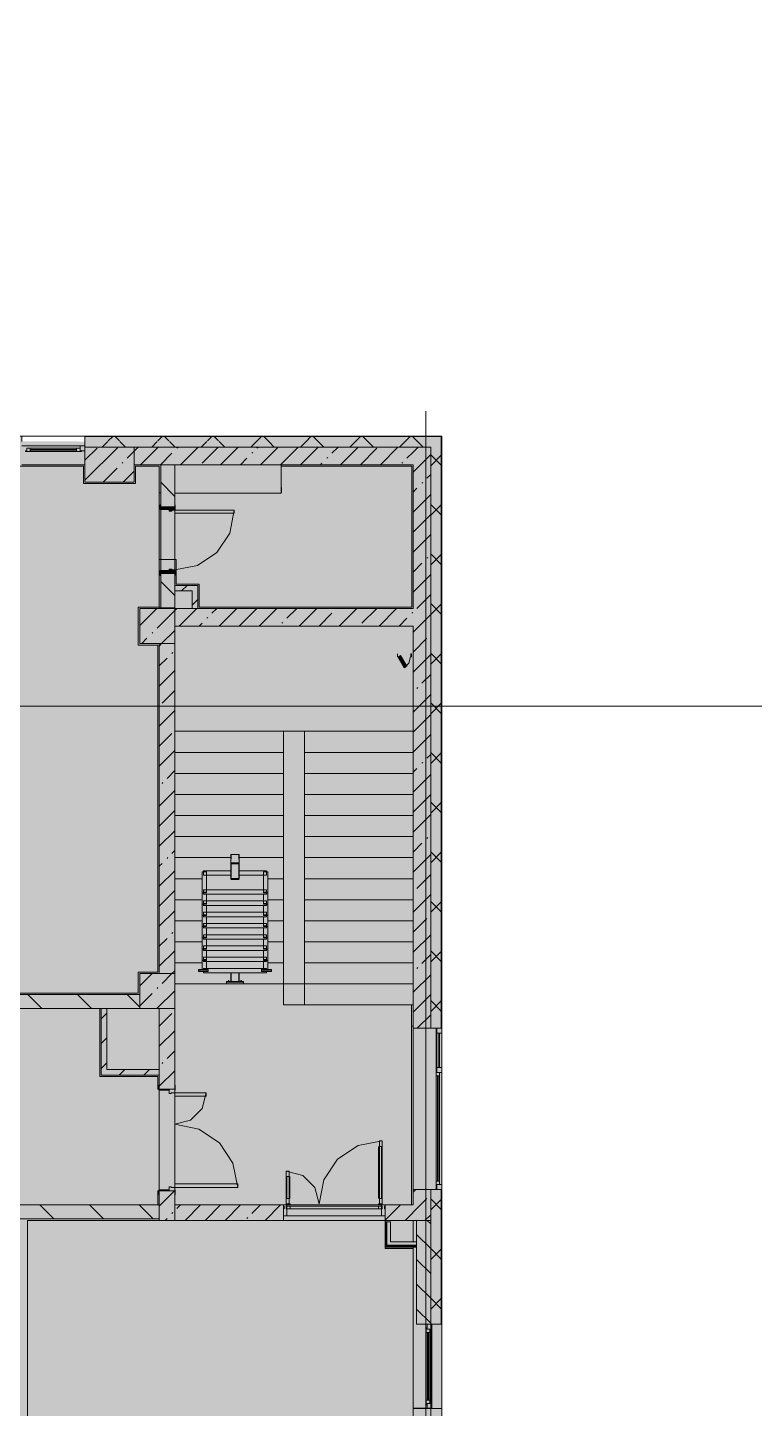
# Model space of a CAD drawing. Header units: millimetres. Extents: x -3817 to 677485, y -22715 to 103890.
# Drawn here: x 29874.6 to 29956.2, y 263.8 to 418.7 of the extents above; entities that cross this region are included whole.
import ezdxf

# ---------------------------------------------------------------- set-up
doc = ezdxf.new("R2010")
doc.units = ezdxf.units.MM
doc.layers.add('PDF _Геометрия', color=7, linetype='Continuous', true_color=0x1d1d1d)
doc.layers.add('PDF _Сплошная заливка', color=7, linetype='Continuous', true_color=0xffffff)

msp = doc.modelspace()

# ---------------------------------------------------------------- hatches: boundary and pattern name
at = {"layer": 'PDF _Сплошная заливка', "true_color": 0xd9d9d9, "transparency": 33554559}
for points in [[(29921.04, 201.11), (29921.04, 372.26), (29669.87, 372.33), (29669.87, 418.72), (29600.87, 418.72), (29600.87, 283.52), (29637.4, 283.52), (29637.4, 201.11), (29911.29, 201.11)], [(29889.27, 369.67), (29917.87, 369.67), (29917.87, 371.64), (29888.03, 371.64), (29888.03, 369.67)], [(29893.06, 355.5), (29893.69, 355.5), (29893.69, 356.13), (29891.1, 356.13), (29891.1, 355.5)], [(29917.87, 351.56), (29917.87, 353.53), (29891.1, 353.53), (29891.1, 351.56), (29911.29, 351.56)], [(29914.72, 281.88), (29914.82, 281.98), (29914.82, 284.71), (29914.72, 284.71), (29914.72, 284.28)], [(29914.82, 281.98), (29914.91, 282.07), (29914.91, 284.71), (29914.82, 284.71), (29914.82, 284.28)], [(29915.31, 281.88), (29918.26, 281.88), (29918.26, 281.98), (29914.91, 281.98), (29914.82, 281.88)]]:
    msp.add_hatch(color=254, dxfattribs=at).paths.add_polyline_path(points)
h = msp.add_hatch(color=254, dxfattribs=at)
h.paths.add_polyline_path([(29919.84, 371.64), (29921.02, 371.64), (29921.02, 372.26), (29881.02, 372.26), (29881.02, 371.64), (29917.87, 371.64)], flags=0)
h.paths.add_polyline_path([(29849.13, 371.64), (29856.22, 371.64), (29856.22, 372.26), (29845.2, 372.26), (29845.22, 371.64)], flags=0)
h.paths.add_polyline_path([(29863.31, 371.64), (29873.93, 371.64), (29873.93, 372.26), (29863.31, 372.26)], flags=0)
h.paths.add_polyline_path([(29669.69, 371.64), (29669.69, 372.82), (29669.53, 372.82), (29669.53, 371.64), (29669.64, 371.64)], flags=0)
h.paths.add_polyline_path([(29829.05, 371.64), (29838.11, 371.64), (29838.11, 372.26), (29829.05, 372.26)], flags=0)
h.paths.add_polyline_path([(29808.52, 371.64), (29810.94, 371.64), (29810.94, 372.26), (29800.71, 372.26), (29800.71, 371.64), (29803.86, 371.64)], flags=0)
h.paths.add_polyline_path([(29758.97, 371.64), (29758.97, 372.26), (29749.53, 372.26), (29749.53, 371.64)], flags=0)
h.paths.add_polyline_path([(29776.3, 371.64), (29776.3, 372.26), (29765.12, 372.26), (29765.12, 371.64), (29770.94, 371.64)], flags=0)
h.paths.add_polyline_path([(29793.62, 371.64), (29793.62, 372.26), (29783.39, 372.26), (29783.39, 371.64)], flags=0)
h.paths.add_polyline_path([(29695.67, 371.64), (29731.42, 371.64), (29731.42, 372.26), (29695.67, 372.26)], flags=0)
at = {"layer": 'PDF _Сплошная заливка', "transparency": 33554559}
h = msp.add_hatch(color=256, dxfattribs=at)
h.paths.add_polyline_path([(29920.46, 372.26), (29921.02, 372.26), (29921.02, 372.82), (29881.02, 372.82), (29881.02, 372.26), (29919.53, 372.26)], flags=0)
h.paths.add_polyline_path([(29758.97, 372.26), (29758.97, 372.82), (29749.53, 372.82), (29749.53, 372.26), (29754.5, 372.26)], flags=0)
h.paths.add_polyline_path([(29730.11, 372.26), (29731.42, 372.33), (29731.42, 372.82), (29695.67, 372.82), (29695.67, 372.26), (29729.29, 372.26)], flags=0)
h.paths.add_polyline_path([(29765.12, 372.26), (29776.3, 372.26), (29776.3, 372.82), (29765.12, 372.82)], flags=0)
h.paths.add_polyline_path([(29873.93, 372.26), (29873.93, 372.82), (29863.31, 372.82), (29863.31, 372.26), (29868.34, 372.26)], flags=0)
h.paths.add_polyline_path([(29852.57, 372.26), (29856.22, 372.26), (29856.22, 372.82), (29845.2, 372.82), (29845.22, 372.26), (29851, 372.26)], flags=0)
h.paths.add_polyline_path([(29793.62, 372.26), (29793.62, 372.82), (29783.39, 372.82), (29783.39, 372.26), (29788.78, 372.26)], flags=0)
h.paths.add_polyline_path([(29837.88, 372.26), (29838.11, 372.33), (29838.11, 372.82), (29829.05, 372.82), (29829.05, 372.26), (29833.82, 372.26)], flags=0)
h.paths.add_polyline_path([(29800.71, 372.26), (29810.94, 372.33), (29810.94, 372.82), (29800.71, 372.82), (29800.71, 372.33)], flags=0)
at = {"layer": 'PDF _Сплошная заливка', "true_color": 0xd9d9d9, "transparency": 33554559}
h = msp.add_hatch(color=254, dxfattribs=at)
h.paths.add_polyline_path([(29850.71, 369.67), (29856.22, 369.67), (29856.22, 371.64), (29849.13, 371.64), (29849.13, 369.67), (29850.61, 369.67)], flags=0)
h.paths.add_polyline_path([(29838.11, 369.67), (29838.11, 371.64), (29829.05, 371.64), (29829.05, 369.67), (29837.88, 369.67)], flags=0)
h.paths.add_polyline_path([(29888.03, 369.67), (29888.03, 371.64), (29886.53, 371.64), (29886.53, 369.67)], flags=0)
h.paths.add_polyline_path([(29867.25, 369.67), (29873.93, 369.67), (29873.93, 371.64), (29863.31, 371.64), (29863.31, 369.67)], flags=0)
h.paths.add_polyline_path([(29783.39, 369.67), (29793.62, 369.67), (29793.62, 371.64), (29783.39, 371.64)], flags=0)
h.paths.add_polyline_path([(29749.53, 369.67), (29758.97, 369.67), (29758.97, 371.64), (29749.53, 371.64)], flags=0)
h.paths.add_polyline_path([(29802.48, 369.67), (29803.86, 369.67), (29803.86, 371.64), (29800.71, 371.64), (29800.71, 369.67), (29802.38, 369.67)], flags=0)
h.paths.add_polyline_path([(29776.3, 369.67), (29776.3, 371.64), (29770.94, 371.64), (29770.94, 369.67)], flags=0)
h.paths.add_polyline_path([(29810.35, 369.67), (29810.94, 369.67), (29810.94, 371.64), (29809.37, 371.64), (29809.37, 369.67)], flags=0)
h.paths.add_polyline_path([(29731.42, 369.67), (29731.42, 371.64), (29728.66, 371.64), (29728.66, 369.67), (29731.38, 369.67)], flags=0)
h = msp.add_hatch(color=254, dxfattribs=at)
h.paths.add_polyline_path([(29920.95, 201.17), (29921.02, 201.17), (29921.02, 263.77), (29919.84, 263.77), (29919.84, 201.17), (29920.82, 201.17)], flags=0)
h.paths.add_polyline_path([(29921.02, 273.22), (29921.02, 288.33), (29919.84, 288.33), (29919.84, 273.22)], flags=0)
h.paths.add_polyline_path([(29919.84, 306.44), (29921.02, 306.44), (29921.02, 371.64), (29919.84, 371.64), (29919.84, 328.3)], flags=0)
at = {"layer": 'PDF _Сплошная заливка', "true_color": 0xcdcdcd, "transparency": 33554559}
for points in [[(29896.61, 364.24), (29897.79, 364.24), (29897.79, 364.55), (29891.1, 364.55), (29891.1, 364.24)], [(29914.09, 286.71), (29914.4, 286.71), (29914.4, 293.8), (29914.09, 293.8), (29914.09, 288.68)]]:
    msp.add_hatch(color=254, dxfattribs=at).paths.add_polyline_path(points)
at = {"layer": 'PDF _Сплошная заливка', "true_color": 0xd9d9d9, "transparency": 33554559}
h = msp.add_hatch(color=254, dxfattribs=at)
h.paths.add_polyline_path([(29889.36, 284.87), (29891.1, 284.87), (29891.1, 288.18), (29889.36, 288.18), (29889.36, 285.03)], flags=0)
h.paths.add_polyline_path([(29890.7, 299.59), (29891.1, 299.59), (29891.1, 308.65), (29889.36, 308.65), (29889.36, 299.59), (29890.47, 299.59)], flags=0)
h.paths.add_polyline_path([(29889.46, 312.59), (29891.1, 312.59), (29891.1, 349.59), (29889.36, 349.59), (29889.36, 312.59)], flags=0)
h = msp.add_hatch(color=254, dxfattribs=at)
h.paths.add_polyline_path([(29887.16, 308.65), (29887.16, 310.22), (29871.42, 310.22), (29871.42, 308.65), (29883.46, 308.65)], flags=0)
h.paths.add_polyline_path([(29845.19, 308.65), (29845.19, 310.22), (29809.37, 310.22), (29809.37, 308.65), (29837.88, 308.65)], flags=0)
h.paths.add_polyline_path([(29849.13, 308.65), (29860, 308.65), (29860, 310.22), (29849.13, 310.22)], flags=0)
h.paths.add_polyline_path([(29787.87, 308.65), (29787.87, 310.22), (29745.98, 310.22), (29745.98, 308.65), (29779.16, 308.65)], flags=0)
h.paths.add_polyline_path([(29805.43, 308.65), (29805.43, 310.22), (29799.29, 310.22), (29799.29, 308.65)], flags=0)
h.paths.add_polyline_path([(29731.18, 308.65), (29734.57, 308.65), (29734.57, 310.22), (29731.18, 310.22)], flags=0)
at = {"layer": 'PDF _Сплошная заливка', "true_color": 0xcdcdcd, "transparency": 33554559}
h = msp.add_hatch(color=254, dxfattribs=at)
h.paths.add_polyline_path([(29891.1, 288.18), (29891.1, 288.57), (29890.47, 288.65), (29890.47, 288.18)], flags=0)
h.paths.add_polyline_path([(29890.47, 299.12), (29890.7, 299.2), (29891.1, 299.2), (29891.1, 299.59), (29890.47, 299.59)], flags=0)
at = {"layer": 'PDF _Сплошная заливка', "true_color": 0xd9d9d9, "transparency": 33554559}
h = msp.add_hatch(color=254, dxfattribs=at)
h.paths.add_polyline_path([(29889.36, 285.03), (29889.36, 286.6), (29810.78, 286.6), (29810.78, 285.03), (29881.93, 285.03)], flags=0)
h.paths.add_polyline_path([(29797.56, 285.03), (29802.91, 285.03), (29802.91, 286.6), (29797.56, 286.6), (29797.56, 285.25)], flags=0)
h = msp.add_hatch(color=254, dxfattribs=at)
h.paths.add_polyline_path([(29914.72, 284.87), (29919.84, 284.87), (29919.84, 286.6), (29914.72, 286.6)], flags=0)
h.paths.add_polyline_path([(29903.3, 284.87), (29903.3, 286.6), (29891.1, 286.6), (29891.1, 284.87), (29896.61, 284.87)], flags=0)

# ---------------------------------------------------------------- linework, layer by layer
at = {"layer": 'PDF _Геометрия', "color": 253, "lineweight": 9, "true_color": 0xaaaaaa}
msp.add_lwpolyline([(29919.28, 188.13), (29919.28, 281.71), (29919.28, 282.11), (29919.28, 375.69)], dxfattribs=at)
at = {"layer": 'PDF _Геометрия', "color": 7, "lineweight": 9}
for points in [[(29876.3, 372.88), (29873.93, 372.88), (29873.93, 372.26), (29873.93, 372.88), (29863.31, 372.88), (29863.31, 372.26), (29863.31, 372.88), (29860.94, 372.88)], [(29873.93, 372.88), (29881.02, 372.88)], [(29921.08, 302.9), (29921.08, 306.44), (29921.08, 371.64), (29921.08, 372.84), (29921.08, 372.88), (29881.02, 372.88), (29881.02, 372.26), (29881.02, 372.88), (29878.66, 372.88)], [(29921.04, 306.44), (29921.04, 371.64), (29921.04, 372.82), (29921.04, 372.84), (29881.02, 372.84)], [(29921.02, 372.26), (29921.02, 372.82), (29881.02, 372.82)], [(29883.63, 372.33), (29884.13, 372.82)], [(29884.89, 372.33), (29884.39, 372.82)], [(29889.2, 372.33), (29889.7, 372.82)], [(29890.45, 372.33), (29889.96, 372.82)], [(29894.77, 372.33), (29895.26, 372.82)], [(29896.02, 372.33), (29895.53, 372.82)], [(29900.27, 372.26), (29900.83, 372.82)], [(29901.65, 372.26), (29901.09, 372.82)], [(29905.84, 372.26), (29906.4, 372.82)], [(29907.22, 372.26), (29906.66, 372.82)], [(29911.41, 372.26), (29911.97, 372.82)], [(29912.79, 372.26), (29912.23, 372.82)], [(29916.97, 372.26), (29917.53, 372.82)], [(29918.36, 372.26), (29917.8, 372.82)], [(233.26, 342.57), (39123.26, 342.57)], [(29921.08, 268.49), (29921.08, 264.32), (29921.08, 263.77), (29921.08, 273.22), (29921.08, 288.33), (29921.08, 306.44), (29921.08, 305.89), (29921.08, 288.89), (29921.08, 288.33), (29921.08, 306.44)], [(29921.08, 302.03), (29921.08, 301.48)], [(29921.08, 297), (29921.08, 300.54)], [(29921.04, 273.22), (29921.04, 288.33)], [(29921.08, 281.88), (29921.08, 277.15), (29921.08, 281.88), (29921.08, 281.33), (29921.08, 277.15)], [(29921.08, 274.79), (29921.08, 270.85)], [(29906.84, 201.11), (29909.21, 201.11), (29919.84, 201.11), (29921.04, 201.11), (29921.08, 201.11), (29921.08, 263.77), (29921.08, 268.49), (29921.08, 263.77)], [(29921.08, 268.73), (29921.08, 268.18)]]:
    msp.add_lwpolyline(points, dxfattribs=at)
at = {"layer": 'PDF _Геометрия', "color": 8, "lineweight": 9, "true_color": 0x737373}
for points in [[(29917.87, 371.64), (29919.84, 371.64), (29917.87, 371.64), (29888.03, 371.64), (29881.02, 371.64), (29881.02, 372.26), (29881.02, 371.64), (29888.03, 371.64)], [(29874.33, 371.15), (29880.63, 371.15), (29880.63, 371.23), (29880.47, 371.23), (29880.47, 371.54), (29874.48, 371.54), (29874.48, 371.23), (29874.33, 371.23)], [(29881.02, 371.78), (29881.02, 371.23), (29880.47, 371.23), (29880.47, 371.78)], [(29886.53, 371.64), (29881.02, 371.64), (29881.02, 367.7), (29886.53, 367.7)], [(29891.1, 353.53), (29887.16, 353.53), (29887.16, 349.59), (29891.1, 349.59)], [(29905.66, 339.75), (29917.87, 339.75), (29917.87, 337.39), (29917.87, 335.03), (29917.87, 332.66), (29917.87, 330.3), (29917.87, 327.94), (29917.87, 325.58), (29917.87, 323.21), (29917.87, 320.85), (29917.87, 318.49), (29917.87, 316.13), (29917.87, 313.77), (29917.87, 311.4), (29917.87, 309.04), (29905.66, 309.04), (29905.66, 311.4), (29905.66, 313.77), (29905.66, 316.13), (29905.66, 318.49), (29905.66, 320.85), (29905.66, 323.21), (29905.66, 325.58), (29905.66, 327.94), (29905.66, 330.3), (29905.66, 332.66), (29905.66, 335.03), (29905.66, 337.39)], [(29903.3, 337.39), (29891.1, 337.39)], [(29905.66, 337.39), (29917.87, 337.39)], [(29903.3, 335.03), (29891.1, 335.03)], [(29905.66, 335.03), (29917.87, 335.03)], [(29903.3, 332.66), (29891.1, 332.66)], [(29905.66, 332.66), (29917.87, 332.66)], [(29903.3, 330.3), (29891.1, 330.3)], [(29905.66, 330.3), (29917.87, 330.3)], [(29903.3, 327.94), (29891.1, 327.94)], [(29905.66, 327.94), (29917.87, 327.94)], [(29897.46, 325.58), (29891.1, 325.58)], [(29903.3, 325.58), (29898.26, 325.58)], [(29905.66, 325.58), (29917.87, 325.58)], [(29897.46, 324.89), (29897.46, 324.89), (29897.45, 324.88), (29897.45, 324.88), (29897.45, 324.87), (29897.44, 324.87), (29897.44, 324.86), (29897.44, 324.85), (29897.44, 324.84), (29897.44, 323.27), (29897.44, 323.26), (29897.44, 323.25), (29897.44, 323.24), (29897.45, 323.23), (29897.45, 323.23), (29897.45, 323.22), (29897.46, 323.22), (29897.46, 323.22), (29898.26, 323.22), (29898.27, 323.22), (29898.27, 323.22), (29898.28, 323.23), (29898.28, 323.23), (29898.28, 323.24), (29898.29, 323.25), (29898.29, 323.26), (29898.29, 323.27), (29898.29, 324.84), (29898.29, 324.85), (29898.29, 324.86), (29898.28, 324.87), (29898.28, 324.87), (29898.28, 324.88), (29898.27, 324.88), (29898.27, 324.89), (29898.26, 324.89)], [(29894.18, 323.21), (29891.1, 323.21)], [(29903.3, 323.21), (29901.55, 323.21)], [(29905.66, 323.21), (29917.87, 323.21)], [(29894.18, 320.85), (29891.1, 320.85)], [(29894.32, 321.61), (29894.32, 321.69), (29894.64, 321.69), (29894.64, 321.61)], [(29901.09, 321.61), (29901.09, 321.69), (29901.41, 321.69), (29901.41, 321.61)], [(29903.3, 320.85), (29901.55, 320.85)], [(29905.66, 320.85), (29917.87, 320.85)], [(29894.32, 320.35), (29894.32, 320.43), (29894.64, 320.43), (29894.64, 320.35)], [(29901.09, 320.35), (29901.09, 320.43), (29901.41, 320.43), (29901.41, 320.35)], [(29894.18, 318.49), (29891.1, 318.49)], [(29894.32, 319.09), (29894.32, 319.17), (29894.64, 319.17), (29894.64, 319.09)], [(29894.32, 317.83), (29894.32, 317.91), (29894.64, 317.91), (29894.64, 317.83)], [(29901.09, 319.09), (29901.09, 319.17), (29901.41, 319.17), (29901.41, 319.09)], [(29901.09, 317.83), (29901.09, 317.91), (29901.41, 317.91), (29901.41, 317.83)], [(29903.3, 318.49), (29901.55, 318.49)], [(29905.66, 318.49), (29917.87, 318.49)], [(29894.18, 316.13), (29891.1, 316.13)], [(29894.64, 316.57), (29894.64, 316.65), (29894.32, 316.65), (29894.32, 316.57)], [(29901.09, 316.65), (29901.09, 316.57), (29901.41, 316.57), (29901.41, 316.65)], [(29903.3, 316.13), (29901.55, 316.13)], [(29905.66, 316.13), (29917.87, 316.13)], [(29894.64, 315.31), (29894.64, 315.39), (29894.32, 315.39), (29894.32, 315.31)], [(29901.09, 315.39), (29901.09, 315.31), (29901.41, 315.31), (29901.41, 315.39)], [(29894.87, 312.98), (29894.87, 313.01), (29893.77, 313.01), (29893.77, 312.98)], [(29894.64, 314.05), (29894.64, 314.13), (29894.32, 314.13), (29894.32, 314.05)], [(29900.86, 313.01), (29900.86, 312.98), (29901.96, 312.98), (29901.96, 313.01)], [(29901.09, 314.13), (29901.09, 314.05), (29901.41, 314.05), (29901.41, 314.13)], [(29903.3, 313.77), (29901.55, 313.77)], [(29905.66, 313.77), (29917.87, 313.77)], [(29891.1, 312.59), (29887.16, 312.59), (29887.16, 308.65), (29891.1, 308.65)], [(29894.87, 312.79), (29894.87, 312.82), (29893.77, 312.82), (29893.77, 312.79)], [(29900.86, 312.79), (29901.96, 312.79), (29901.96, 312.82), (29900.86, 312.82)], [(29896.92, 311.4), (29891.1, 311.4)], [(29905.66, 311.4), (29917.87, 311.4)], [(29889.36, 301.8), (29883.46, 301.8), (29883.46, 308.65), (29882.83, 308.65), (29882.83, 301.17), (29883.46, 301.17), (29889.36, 301.17)], [(29920.45, 301.64), (29920.45, 288.73), (29920.53, 288.73), (29920.53, 288.89), (29920.84, 288.89), (29920.84, 301.48), (29920.53, 301.48), (29920.53, 301.64)], [(29891.1, 284.87), (29903.3, 284.87), (29903.3, 286.6), (29891.1, 286.6)], [(29903.62, 286.47), (29903.69, 286.47), (29903.69, 286.61), (29903.3, 286.61), (29903.3, 286.47), (29903.38, 286.47), (29903.38, 286.16), (29903.3, 286.16), (29903.3, 285.37), (29903.69, 285.37), (29903.69, 286.16), (29903.62, 286.16)], [(29903.69, 286.61), (29914.32, 286.61)], [(29914.64, 286.16), (29914.64, 286.47), (29914.72, 286.47), (29914.72, 286.61), (29914.32, 286.61), (29914.32, 286.47), (29914.4, 286.47), (29914.4, 286.16), (29914.32, 286.16), (29914.32, 285.37), (29914.72, 285.37), (29914.72, 286.16)], [(29919.84, 284.87), (29919.84, 286.6)], [(29915.31, 282.47), (29915.31, 284.71), (29914.72, 284.71), (29914.72, 281.88), (29914.82, 281.88), (29915.31, 281.88), (29918.26, 281.88), (29918.26, 282.47)], [(29917.87, 282.47), (29917.87, 284.71), (29917.87, 284.87)], [(29919.35, 272.82), (29919.35, 264.16), (29919.43, 264.16), (29919.43, 264.32), (29919.74, 264.32), (29919.74, 272.67), (29919.43, 272.67), (29919.43, 272.82)], [(29919.98, 272.67), (29919.43, 272.67), (29919.43, 273.22), (29919.98, 273.22)], [(29919.98, 263.77), (29919.43, 263.77), (29919.43, 264.32), (29919.98, 264.32)]]:
    msp.add_lwpolyline(points, close=True, dxfattribs=at)
for points in [[(29882.95, 371.64), (29883.57, 372.26)], [(29885.57, 371.64), (29884.95, 372.26)], [(29888.51, 371.64), (29889.14, 372.26)], [(29891.14, 371.64), (29890.52, 372.26)], [(29894.08, 371.64), (29894.7, 372.26)], [(29896.71, 371.64), (29896.09, 372.26)], [(29899.65, 371.64), (29900.27, 372.26)], [(29902.28, 371.64), (29901.65, 372.26)], [(29905.22, 371.64), (29905.84, 372.26)], [(29907.84, 371.64), (29907.22, 372.26)], [(29910.78, 371.64), (29911.41, 372.26)], [(29913.41, 371.64), (29912.79, 372.26)], [(29916.35, 371.64), (29916.97, 372.26)], [(29918.98, 371.64), (29918.36, 372.26)], [(29921.02, 372.26), (29921.02, 371.64), (29921.02, 306.44), (29920.46, 306.44)], [(29881.02, 371.78), (29873.93, 371.78)], [(29880.63, 371.15), (29874.33, 371.15)], [(29874.88, 371.15), (29874.88, 371.54)], [(29874.88, 371.39), (29880.07, 371.39)], [(29880.07, 371.31), (29874.88, 371.31)], [(29880.07, 371.15), (29880.07, 371.54)], [(29880.47, 371.23), (29881.02, 371.23)], [(29881.02, 367.92), (29884.74, 371.64)], [(29881.02, 370.16), (29882.37, 371.51)], [(29885.74, 370.39), (29886.53, 371.18), (29886.99, 371.64)], [(29887.26, 369.67), (29888.03, 370.43), (29889.23, 371.64)], [(29889.51, 369.67), (29890.79, 370.95)], [(29893.06, 353.53), (29891.1, 353.53), (29891.1, 351.56), (29917.87, 351.56), (29917.87, 306.44), (29919.84, 306.44), (29919.84, 371.64), (29919.84, 306.44), (29921.04, 306.44), (29920.53, 306.44), (29920.53, 305.89), (29921.04, 305.89)], [(29891.35, 371.51), (29891.45, 371.61)], [(29891.75, 369.67), (29893.72, 371.64)], [(29894.16, 369.83), (29895.97, 371.64)], [(29896.24, 369.67), (29898.21, 371.64)], [(29898.49, 369.67), (29899.21, 370.39)], [(29899.77, 370.95), (29899.86, 371.05)], [(29900.33, 371.51), (29900.46, 371.64)], [(29900.73, 369.67), (29902.7, 371.64)], [(29902.98, 369.67), (29904.95, 371.64)], [(29905.22, 369.67), (29907.19, 371.64)], [(29908.19, 370.39), (29908.28, 370.49)], [(29908.75, 370.95), (29909.44, 371.64)], [(29909.71, 369.67), (29911.68, 371.64)], [(29911.96, 369.67), (29913.8, 371.51)], [(29914.2, 369.67), (29916.17, 371.64)], [(29917.17, 370.39), (29917.87, 371.09), (29918.42, 371.64)], [(29917.87, 368.84), (29919.84, 370.81)], [(29921.02, 369.6), (29919.84, 370.78)], [(29919.84, 369.55), (29921.02, 370.74)], [(29873.93, 369.67), (29881.02, 369.67)], [(29883.05, 367.7), (29884.62, 369.27)], [(29885.18, 369.83), (29885.27, 369.92)], [(29885.29, 367.7), (29886.53, 368.94)], [(29886.53, 369.67), (29888.03, 369.67), (29889.52, 369.67)], [(29891.1, 365.18), (29891.1, 369.67), (29889.52, 369.67), (29889.52, 365.18)], [(29891.1, 369.67), (29917.87, 369.67), (29917.87, 353.53), (29893.69, 353.53)], [(29903.06, 367.11), (29903.06, 369.67), (29903.06, 367.11)], [(29907.47, 369.67), (29907.63, 369.83)], [(29916.61, 369.83), (29916.7, 369.92)], [(29891.1, 366.11), (29889.52, 367.69)], [(29918.85, 367.59), (29918.95, 367.68)], [(29919.41, 368.15), (29919.84, 368.57)], [(29903.08, 366.52), (29903.08, 367.11), (29903.08, 366.52)], [(29917.87, 366.6), (29918.29, 367.02)], [(29917.87, 364.35), (29919.84, 366.32)], [(29889.52, 364.95), (29891.1, 364.95)], [(29889.52, 357.78), (29889.52, 364.63)], [(29891.1, 364.24), (29891.1, 357.78)], [(29921.02, 364.03), (29919.84, 365.21)], [(29919.84, 363.99), (29921.02, 365.17)], [(29917.87, 362.11), (29919.84, 364.08)], [(29917.87, 359.86), (29919.84, 361.83)], [(29921.02, 358.46), (29919.84, 359.65)], [(29919.84, 358.42), (29921.02, 359.6)], [(29917.87, 357.62), (29918.85, 358.61)], [(29919.41, 359.17), (29919.51, 359.26)], [(29891.1, 357.47), (29889.52, 357.47)], [(29889.52, 357.23), (29889.52, 353.53), (29891.1, 353.53), (29891.1, 355.5), (29893.06, 355.5), (29893.06, 353.53), (29893.69, 353.53), (29893.69, 355.5), (29893.69, 356.13), (29891.1, 356.13), (29891.1, 357.23)], [(29891.1, 354.98), (29889.52, 356.55)], [(29917.87, 355.37), (29919.84, 357.34)], [(29891.1, 356.13), (29891.1, 355.5)], [(29891.86, 355.5), (29892.49, 356.13)], [(29918.29, 353.55), (29919.84, 355.1)], [(29887.16, 351.61), (29889.08, 353.53)], [(29889.11, 351.31), (29891.1, 353.3), (29891.33, 353.53)], [(29891.1, 300.03), (29891.1, 353.61), (29889.36, 353.61)], [(29891.6, 351.56), (29893.57, 353.53)], [(29893.06, 353.92), (29893.69, 354.55)], [(29895.28, 352.99), (29895.82, 353.53)], [(29896.09, 351.56), (29898.06, 353.53)], [(29898.34, 351.56), (29900.31, 353.53)], [(29900.58, 351.56), (29902.55, 353.53)], [(29903.7, 352.43), (29904.8, 353.53)], [(29905.07, 351.56), (29907.04, 353.53)], [(29909.56, 351.56), (29911.53, 353.53)], [(29912.12, 351.87), (29913.78, 353.53)], [(29914.05, 351.56), (29916.02, 353.53)], [(29921.02, 352.9), (29919.84, 354.08)], [(29919.84, 352.85), (29921.02, 354.03)], [(29893.85, 351.56), (29894.16, 351.87)], [(29894.72, 352.43), (29894.81, 352.53)], [(29903.14, 351.87), (29903.23, 351.96)], [(29907.32, 351.56), (29908.75, 352.99)], [(29916.3, 351.56), (29917.17, 352.43)], [(29917.73, 352.99), (29917.82, 353.09)], [(29917.87, 350.88), (29919.84, 352.85)], [(29887.39, 349.59), (29887.98, 350.19)], [(29888.55, 350.75), (29888.64, 350.84)], [(29889.36, 349.32), (29889.63, 349.59), (29891.1, 351.05)], [(29903.3, 311.4), (29898.81, 311.4), (29903.3, 311.4), (29903.3, 313.77), (29903.3, 316.13), (29903.3, 318.49), (29903.3, 320.85), (29903.3, 323.21), (29903.3, 325.58), (29903.3, 327.94), (29903.3, 330.3), (29903.3, 332.66), (29903.3, 335.03), (29903.3, 337.39), (29903.3, 339.75), (29905.66, 339.75), (29917.87, 339.75), (29917.87, 351.56), (29891.1, 351.56), (29891.1, 339.75), (29903.3, 339.75), (29891.1, 339.75), (29891.1, 337.39), (29891.1, 335.03), (29891.1, 332.66), (29891.1, 330.3), (29891.1, 327.94), (29891.1, 325.58), (29891.1, 323.21), (29891.1, 320.85), (29891.1, 318.49), (29891.1, 316.13), (29891.1, 313.77), (29894.18, 313.77), (29891.1, 313.77)], [(29917.87, 348.64), (29919.41, 350.19)], [(29889.36, 349.59), (29889.36, 312.59)], [(29891.1, 349.59), (29891.1, 345.17)], [(29889.36, 347.08), (29890.23, 347.94)], [(29890.79, 348.5), (29890.88, 348.6)], [(29917.87, 346.39), (29919.84, 348.36)], [(29921.02, 347.33), (29919.84, 348.51)], [(29919.84, 347.28), (29921.02, 348.46)], [(29889.36, 344.83), (29891.1, 346.56)], [(29918.85, 345.14), (29919.84, 346.12)], [(29889.67, 342.89), (29891.1, 344.32)], [(29918.29, 344.57), (29918.38, 344.67)], [(29891.1, 342.81), (29891.1, 338.88)], [(29917.87, 341.9), (29919.84, 343.87)], [(29921.02, 341.76), (29919.84, 342.94)], [(29919.84, 341.72), (29921.02, 342.9)], [(29889.36, 340.34), (29891.1, 342.07)], [(29917.87, 339.66), (29919.84, 341.63)], [(29889.36, 338.1), (29890.79, 339.52)], [(29917.87, 337.41), (29919.84, 339.38)], [(29889.36, 335.85), (29891.1, 337.58)], [(29891.1, 336.51), (29891.1, 332.58)], [(29918.85, 336.16), (29918.95, 336.25)], [(29919.41, 336.72), (29919.84, 337.14)], [(29921.02, 336.19), (29919.84, 337.38)], [(29919.84, 336.15), (29921.02, 337.33)], [(29890.23, 334.47), (29891.1, 335.34)], [(29917.87, 335.17), (29918.29, 335.59)], [(29917.87, 332.92), (29919.84, 334.89)], [(29889.67, 333.91), (29889.76, 334)], [(29889.36, 331.36), (29891.1, 333.09)], [(29917.87, 330.68), (29919.84, 332.65)], [(29921.02, 330.63), (29919.84, 331.81)], [(29919.84, 330.58), (29921.02, 331.76)], [(29889.36, 329.12), (29891.1, 330.85)], [(29891.1, 330.21), (29891.1, 326.28)], [(29917.87, 328.43), (29919.84, 330.4)], [(29889.36, 326.87), (29891.1, 328.6)], [(29917.87, 326.19), (29918.85, 327.18)], [(29919.41, 327.74), (29919.51, 327.83)], [(29890.23, 325.49), (29890.32, 325.59)], [(29890.79, 326.05), (29891.1, 326.36)], [(29897.46, 325.45), (29897.44, 325.45), (29897.43, 325.46), (29897.41, 325.46), (29897.4, 325.47), (29897.39, 325.48), (29897.39, 325.49), (29897.39, 325.9), (29897.39, 325.91), (29897.4, 325.91), (29897.41, 325.92), (29897.43, 325.93), (29897.44, 325.93), (29897.46, 325.93), (29898.26, 325.93), (29898.28, 325.93), (29898.3, 325.93), (29898.31, 325.92), (29898.33, 325.91), (29898.33, 325.91), (29898.34, 325.9), (29898.34, 325.49), (29898.33, 325.48), (29898.33, 325.47), (29898.31, 325.46), (29898.3, 325.46), (29898.28, 325.45), (29898.26, 325.45)], [(29897.39, 325.9), (29897.39, 324.84), (29897.39, 323.27), (29897.39, 323.24), (29897.4, 323.21), (29897.4, 323.19), (29897.41, 323.17), (29897.42, 323.15), (29897.43, 323.14), (29897.45, 323.13), (29897.46, 323.13), (29898.26, 323.13), (29898.28, 323.13), (29898.29, 323.14), (29898.3, 323.15), (29898.31, 323.17), (29898.32, 323.19), (29898.33, 323.21), (29898.33, 323.24), (29898.34, 323.27), (29898.34, 324.84), (29898.34, 325.9)], [(29897.46, 325.91), (29897.46, 325.91), (29897.45, 325.91), (29897.45, 325.9), (29897.44, 325.9), (29897.44, 325.9), (29897.44, 325.9), (29897.44, 325.49), (29897.44, 325.48), (29897.44, 325.48), (29897.45, 325.48), (29897.45, 325.48), (29897.46, 325.48), (29897.46, 325.47)], [(29898.26, 325.47), (29898.27, 325.48), (29898.28, 325.48), (29898.28, 325.48), (29898.29, 325.48), (29898.29, 325.48), (29898.29, 325.49), (29898.29, 325.9), (29898.29, 325.9), (29898.29, 325.9), (29898.28, 325.9), (29898.28, 325.91), (29898.27, 325.91), (29898.26, 325.91)], [(29917.87, 323.94), (29919.84, 325.91)], [(29921.02, 325.06), (29919.84, 326.24)], [(29919.84, 325.01), (29921.02, 326.19)], [(29889.36, 324.63), (29889.67, 324.93)], [(29889.36, 322.38), (29891.1, 324.11)], [(29891.1, 323.92), (29891.1, 319.5)], [(29894.18, 323.97), (29894.68, 323.97), (29894.68, 321.61), (29894.18, 321.61), (29894.18, 323.97), (29894.18, 321.61)], [(29894.32, 324.07), (29894.32, 323.97), (29894.23, 323.97)], [(29897.39, 324.23), (29897.39, 324.64), (29897.39, 324.11), (29894.32, 324.11), (29894.32, 323.62), (29897.39, 323.62), (29894.68, 323.62), (29894.68, 321.97), (29901.05, 321.97), (29901.05, 323.62), (29898.34, 323.62), (29901.41, 323.62), (29901.41, 324.11)], [(29897.39, 324.11), (29894.32, 324.11)], [(29897.39, 324.84), (29897.39, 324.87), (29897.4, 324.89), (29897.4, 324.92), (29897.41, 324.94), (29897.42, 324.96), (29897.43, 324.97), (29897.45, 324.98), (29897.46, 324.98), (29898.26, 324.98), (29898.28, 324.98), (29898.29, 324.97), (29898.3, 324.96), (29898.31, 324.94), (29898.32, 324.92), (29898.33, 324.89), (29898.33, 324.87), (29898.34, 324.84)], [(29897.44, 324.67), (29897.46, 324.67)], [(29897.46, 324.65), (29897.46, 324.65), (29897.45, 324.65), (29897.45, 324.64), (29897.44, 324.64), (29897.44, 324.64), (29897.44, 324.64), (29897.44, 324.23), (29897.44, 324.22), (29897.44, 324.22), (29897.45, 324.22), (29897.45, 324.22), (29897.46, 324.22), (29897.46, 324.21)], [(29897.46, 324.19), (29897.44, 324.19)], [(29898.26, 324.67), (29898.28, 324.67)], [(29898.26, 324.21), (29898.27, 324.22), (29898.28, 324.22), (29898.28, 324.22), (29898.29, 324.22), (29898.29, 324.22), (29898.29, 324.23), (29898.29, 324.64), (29898.29, 324.64), (29898.29, 324.64), (29898.28, 324.64), (29898.28, 324.65), (29898.27, 324.65), (29898.26, 324.65)], [(29898.28, 324.19), (29898.26, 324.19)], [(29898.34, 324.11), (29898.34, 324.64), (29898.34, 324.23)], [(29898.34, 324.11), (29901.41, 324.11), (29898.34, 324.11)], [(29901.55, 321.61), (29901.05, 321.61), (29901.05, 323.97), (29901.55, 323.97), (29901.55, 321.61), (29901.55, 323.9)], [(29901.5, 323.97), (29901.41, 323.97), (29901.41, 324.07)], [(29901.55, 320.35), (29901.05, 320.35), (29901.05, 321.47), (29901.05, 320.71), (29894.68, 320.71), (29894.68, 321.47), (29894.68, 320.35), (29894.18, 320.35), (29894.18, 322.71), (29894.18, 320.35)], [(29901.55, 322.71), (29901.55, 320.35), (29901.55, 322.71)], [(29918.29, 322.12), (29919.84, 323.67)], [(29889.36, 320.14), (29891.1, 321.87)], [(29894.68, 319.5), (29894.68, 320.21), (29894.68, 319.09), (29894.18, 319.09), (29894.18, 321.45), (29894.18, 319.09)], [(29894.23, 321.61), (29894.32, 321.61), (29894.32, 321.52)], [(29894.32, 321.47), (29894.32, 321.97), (29901.41, 321.97), (29901.41, 321.47), (29894.32, 321.47), (29901.41, 321.47)], [(29901.41, 321.52), (29901.41, 321.61), (29901.5, 321.61)], [(29901.55, 321.45), (29901.55, 319.09), (29901.55, 321.45)], [(29917.87, 319.45), (29919.84, 321.42)], [(29889.36, 317.89), (29891.1, 319.62)], [(29901.55, 317.83), (29901.05, 317.83), (29901.05, 318.95), (29901.05, 318.19), (29894.68, 318.19), (29894.68, 318.95), (29894.68, 317.83), (29894.18, 317.83), (29894.18, 320.2), (29894.18, 317.83)], [(29894.23, 320.35), (29894.32, 320.35), (29894.32, 320.26)], [(29894.32, 320.21), (29894.32, 320.71), (29901.41, 320.71), (29901.41, 320.21), (29894.32, 320.21), (29901.41, 320.21)], [(29894.32, 318.95), (29894.32, 319.45), (29901.41, 319.45), (29901.41, 318.95), (29894.32, 318.95), (29901.41, 318.95)], [(29894.68, 319.45), (29901.05, 319.45)], [(29901.55, 319.09), (29901.05, 319.09), (29901.05, 320.21), (29901.05, 319.5)], [(29901.41, 320.26), (29901.41, 320.35), (29901.5, 320.35)], [(29901.55, 320.2), (29901.55, 317.83), (29901.55, 320.2)], [(29921.02, 319.49), (29919.84, 320.67)], [(29919.84, 319.45), (29921.02, 320.63)], [(29901.55, 316.57), (29901.05, 316.57), (29901.05, 317.69), (29901.05, 316.93), (29894.68, 316.93), (29894.68, 317.69), (29894.68, 316.57), (29894.18, 316.57), (29894.18, 318.94), (29894.18, 316.57)], [(29901.55, 315.31), (29901.05, 315.31), (29901.05, 316.43), (29901.05, 315.67), (29894.68, 315.67), (29894.68, 316.43), (29894.68, 315.31), (29894.18, 315.31), (29894.18, 317.68), (29894.18, 315.31)], [(29894.23, 319.09), (29894.32, 319.09), (29894.32, 319)], [(29894.23, 317.83), (29894.32, 317.83), (29894.32, 317.74)], [(29894.32, 317.69), (29894.32, 318.19), (29901.41, 318.19), (29901.41, 317.69), (29894.32, 317.69), (29901.41, 317.69)], [(29901.41, 319), (29901.41, 319.09), (29901.5, 319.09)], [(29901.41, 317.74), (29901.41, 317.83), (29901.5, 317.83)], [(29901.55, 318.94), (29901.55, 316.57), (29901.55, 318.94)], [(29901.55, 317.68), (29901.55, 315.31), (29901.55, 317.68)], [(29917.87, 317.21), (29919.41, 318.76)], [(29889.36, 315.65), (29890.23, 316.51)], [(29890.79, 317.07), (29890.88, 317.17)], [(29901.55, 314.05), (29901.05, 314.05), (29901.05, 315.1), (29901.05, 314.41), (29894.68, 314.41), (29894.68, 315.17), (29894.68, 314.05), (29894.18, 314.05), (29894.18, 316.42), (29894.18, 314.05)], [(29894.23, 316.57), (29894.32, 316.57), (29894.32, 316.48)], [(29894.32, 316.43), (29894.32, 316.93), (29901.41, 316.93), (29901.41, 316.43), (29894.32, 316.43), (29901.41, 316.43)], [(29901.41, 316.48), (29901.41, 316.57), (29901.5, 316.57)], [(29901.55, 316.42), (29901.55, 314.05), (29901.55, 316.42)], [(29917.87, 314.96), (29919.84, 316.93)], [(29889.36, 313.4), (29891.1, 315.13)], [(29894.18, 313.01), (29894.18, 315.16), (29894.18, 313.01)], [(29894.23, 315.31), (29894.32, 315.31), (29894.32, 315.22)], [(29894.32, 315.17), (29894.32, 315.67), (29901.41, 315.67), (29901.41, 315.17), (29894.32, 315.17), (29901.41, 315.17)], [(29901.41, 315.22), (29901.41, 315.31), (29901.5, 315.31)], [(29901.55, 315.1), (29901.55, 313.01), (29901.55, 315.1)], [(29918.85, 313.71), (29919.84, 314.69)], [(29921.02, 313.92), (29919.84, 315.11)], [(29919.84, 313.88), (29921.02, 315.06)], [(29894.87, 312.98), (29894.87, 312.85), (29893.77, 312.85), (29893.77, 312.98)], [(29894.23, 314.05), (29894.32, 314.05), (29894.32, 313.96)], [(29894.32, 313.91), (29894.32, 314.41), (29901.41, 314.41), (29901.41, 313.91), (29894.32, 313.91), (29901.41, 313.91)], [(29894.32, 313.01), (29894.32, 313.15), (29901.41, 313.15), (29901.41, 313.01)], [(29894.68, 313.01), (29894.68, 313.91), (29894.68, 313.15), (29901.05, 313.15), (29901.05, 313.91), (29901.05, 313.01)], [(29901.96, 312.98), (29901.96, 312.85), (29900.86, 312.85), (29900.86, 312.98)], [(29901.41, 313.96), (29901.41, 314.05), (29901.5, 314.05)], [(29918.29, 313.14), (29918.38, 313.24)], [(29887.16, 311.2), (29888.55, 312.59)], [(29889.67, 311.46), (29890.79, 312.59), (29891.1, 312.89)], [(29894.32, 312.7), (29894.32, 312.79), (29893.77, 312.79), (29893.77, 312.82), (29894.18, 312.82)], [(29894.68, 312.79), (29894.18, 312.79)], [(29894.23, 312.79), (29894.32, 312.79)], [(29894.32, 312.65), (29894.32, 312.85)], [(29901.41, 312.85), (29901.41, 312.65), (29894.32, 312.65), (29901.41, 312.65)], [(29896.92, 311.5), (29896.92, 311.4), (29896.92, 311.67), (29898.81, 311.67), (29898.81, 311.4), (29898.81, 311.5)], [(29896.92, 311.59), (29898.81, 311.59)], [(29897.09, 311.7), (29897.09, 311.7), (29897.1, 311.7), (29897.11, 311.7), (29897.12, 311.7), (29897.14, 311.7), (29897.15, 311.7), (29897.17, 311.7), (29897.19, 311.7), (29897.2, 311.7), (29897.21, 311.7), (29897.22, 311.7), (29897.21, 311.7), (29897.2, 311.7), (29897.19, 311.7), (29897.17, 311.7), (29897.15, 311.7), (29897.14, 311.7), (29897.12, 311.7), (29897.11, 311.7), (29897.1, 311.7), (29897.09, 311.7), (29897.09, 311.7), (29897.09, 311.67)], [(29897.11, 311.59), (29897.11, 311.67)], [(29897.12, 311.78), (29897.12, 311.78), (29897.12, 311.78), (29897.13, 311.78), (29897.13, 311.78), (29897.14, 311.78), (29897.15, 311.78), (29897.16, 311.78), (29897.17, 311.78), (29897.18, 311.78), (29897.19, 311.78), (29897.19, 311.78), (29897.19, 311.78), (29897.18, 311.78), (29897.17, 311.78), (29897.16, 311.78), (29897.15, 311.78), (29897.14, 311.78), (29897.13, 311.78), (29897.13, 311.78), (29897.12, 311.78), (29897.12, 311.78), (29897.12, 311.78), (29897.12, 311.67)], [(29897.19, 311.67), (29897.19, 311.78)], [(29897.19, 311.78), (29897.19, 311.78), (29897.19, 311.78)], [(29897.2, 311.59), (29897.2, 311.67)], [(29897.22, 311.67), (29897.22, 311.7)], [(29897.22, 311.7), (29897.22, 311.7), (29897.22, 311.7)], [(29897.39, 312.65), (29897.39, 311.67)], [(29897.44, 312.65), (29897.44, 311.67)], [(29898.26, 311.67), (29897.46, 311.67)], [(29898.29, 312.65), (29898.29, 311.67)], [(29898.34, 311.67), (29898.34, 312.65)], [(29898.51, 311.7), (29898.51, 311.7), (29898.52, 311.7), (29898.53, 311.7), (29898.54, 311.7), (29898.56, 311.7), (29898.57, 311.7), (29898.59, 311.7), (29898.6, 311.7), (29898.62, 311.7), (29898.63, 311.7), (29898.63, 311.7), (29898.63, 311.7), (29898.62, 311.7), (29898.6, 311.7), (29898.59, 311.7), (29898.57, 311.7), (29898.56, 311.7), (29898.54, 311.7), (29898.53, 311.7), (29898.52, 311.7), (29898.51, 311.7), (29898.51, 311.7), (29898.51, 311.67)], [(29898.52, 311.59), (29898.52, 311.67)], [(29898.53, 311.78), (29898.53, 311.78), (29898.54, 311.78), (29898.54, 311.78), (29898.55, 311.78), (29898.56, 311.78), (29898.57, 311.78), (29898.58, 311.78), (29898.59, 311.78), (29898.6, 311.78), (29898.61, 311.78), (29898.61, 311.78), (29898.61, 311.78), (29898.6, 311.78), (29898.59, 311.78), (29898.58, 311.78), (29898.57, 311.78), (29898.56, 311.78), (29898.55, 311.78), (29898.54, 311.78), (29898.54, 311.78), (29898.53, 311.78), (29898.53, 311.78), (29898.53, 311.67)], [(29898.61, 311.67), (29898.61, 311.78)], [(29898.61, 311.78), (29898.61, 311.78), (29898.61, 311.78)], [(29898.62, 311.59), (29898.62, 311.67)], [(29898.63, 311.67), (29898.63, 311.7)], [(29898.63, 311.7), (29898.63, 311.7), (29898.63, 311.7)], [(29901.55, 312.79), (29901.05, 312.79)], [(29901.55, 312.82), (29901.96, 312.82), (29901.96, 312.79), (29901.41, 312.79), (29901.41, 312.7)], [(29901.41, 312.79), (29901.5, 312.79)], [(29917.87, 310.47), (29919.84, 312.44)], [(29887.16, 310.22), (29871.42, 310.22), (29871.42, 308.65), (29882.83, 308.65)], [(29876.18, 308.65), (29874.61, 310.22)], [(29881.75, 308.65), (29880.18, 310.22)], [(29887.16, 308.81), (29885.74, 310.22)], [(29887.16, 308.95), (29888.55, 310.34)], [(29889.1, 308.65), (29891.1, 310.64)], [(29889.11, 310.9), (29889.2, 310.99)], [(29917.87, 308.23), (29919.84, 310.2)], [(29883.46, 308.65), (29889.36, 308.65), (29889.36, 301.8)], [(29921.02, 308.36), (29919.84, 309.54)], [(29919.84, 308.31), (29921.02, 309.49)], [(29882.83, 307.49), (29883.46, 308.12)], [(29889.36, 306.67), (29890.79, 308.09)], [(29918.33, 306.44), (29919.84, 307.95)], [(29882.83, 304.71), (29883.46, 305.34)], [(29889.36, 304.42), (29891.1, 306.15)], [(29917.87, 288.33), (29917.87, 306.44)], [(29920.53, 306.44), (29920.53, 301.48), (29920.53, 305.89)], [(29920.76, 302.03), (29920.76, 305.89)], [(29920.84, 302.03), (29920.84, 305.89)], [(29890.23, 303.04), (29891.1, 303.91)], [(29882.83, 301.93), (29883.46, 302.56)], [(29889.67, 302.48), (29889.76, 302.57)], [(29884.86, 301.17), (29885.48, 301.8)], [(29887.64, 301.17), (29888.27, 301.8)], [(29889.36, 299.93), (29891.1, 301.66)], [(29889.36, 301.17), (29889.36, 300.03)], [(29920.45, 288.73), (29920.45, 301.64)], [(29920.45, 301.09), (29920.84, 301.09)], [(29921.04, 301.48), (29920.53, 301.48), (29920.53, 302.03), (29921.04, 302.03)], [(29920.61, 289.28), (29920.61, 301.09)], [(29920.69, 301.09), (29920.69, 289.28)], [(29889.36, 299.59), (29891.1, 299.59)], [(29889.36, 288.29), (29889.36, 299.48)], [(29891.1, 298.81), (29891.1, 288.96)], [(29921.04, 288.89), (29920.53, 288.89), (29920.53, 288.33), (29921.04, 288.33), (29919.84, 288.33), (29919.84, 286.6), (29919.84, 288.33), (29917.87, 288.33), (29917.87, 286.6), (29914.72, 286.6), (29914.72, 284.87), (29903.3, 284.87), (29903.3, 285.37)], [(29917.87, 288.03), (29918.18, 288.33)], [(29920.45, 289.28), (29920.84, 289.28)], [(29920.53, 288.89), (29920.53, 288.33)], [(29921.02, 273.22), (29921.02, 288.33)], [(29889.36, 287.74), (29889.36, 286.6), (29821.89, 286.6), (29817.17, 286.6), (29811.02, 286.6)], [(29811.02, 285.03), (29817.17, 285.03), (29821.89, 285.03), (29889.36, 285.03), (29889.36, 284.87), (29891.1, 284.87), (29891.1, 287.74)], [(29889.36, 286.46), (29891.08, 288.18)], [(29891.1, 288.18), (29889.36, 288.18)], [(29916.96, 284.87), (29918.69, 286.6), (29919.41, 287.33)], [(29921.02, 286.09), (29919.84, 287.27)], [(29919.84, 286.04), (29921.02, 287.22)], [(29877.53, 285.03), (29875.96, 286.6)], [(29883.1, 285.03), (29881.53, 286.6)], [(29888.67, 285.03), (29887.1, 286.6)], [(29889.36, 285.03), (29889.36, 286.6)], [(29890.79, 285.64), (29890.88, 285.74)], [(29891.35, 286.2), (29891.75, 286.6)], [(29892.26, 284.87), (29893.99, 286.6)], [(29894.51, 284.87), (29896.24, 286.6)], [(29896.75, 284.87), (29898.48, 286.6)], [(29899.21, 285.08), (29899.3, 285.18)], [(29899.77, 285.64), (29900.73, 286.6)], [(29901.24, 284.87), (29902.97, 286.6)], [(29903.3, 286.16), (29903.3, 286.6)], [(29903.69, 285.37), (29914.32, 285.37), (29903.69, 285.37), (29903.69, 286.16), (29903.69, 286.47), (29903.69, 286.61), (29903.69, 286.47), (29903.69, 286.16), (29914.32, 286.16), (29903.69, 286.16)], [(29903.69, 286.47), (29914.32, 286.47), (29903.69, 286.47)], [(29914.32, 286.16), (29914.32, 286.47), (29914.32, 286.61), (29914.32, 286.47), (29914.32, 286.16), (29914.32, 285.37)], [(29914.72, 284.88), (29916.44, 286.6)], [(29914.72, 286.6), (29914.72, 286.16)], [(29914.72, 285.37), (29914.72, 284.87), (29918.26, 284.87), (29918.26, 273.22), (29919.84, 273.22), (29919.84, 284.87), (29918.26, 284.87)], [(29919.2, 284.87), (29919.84, 285.5)], [(29890.02, 284.87), (29890.23, 285.08)], [(29919.84, 284.87), (29919.84, 273.22), (29921.04, 273.22), (29919.84, 273.22), (29919.84, 263.77), (29921.04, 263.77), (29919.84, 263.77), (29919.84, 202.35), (29909.21, 202.35), (29909.21, 201.11), (29909.21, 202.35), (29891.1, 202.35), (29891.1, 201.11), (29891.1, 201.66), (29891.65, 201.66), (29891.65, 201.11)], [(29914.91, 283.84), (29914.82, 283.94), (29914.72, 284.03)], [(29918.26, 281.98), (29915.31, 281.98), (29914.91, 281.98), (29914.82, 281.98), (29914.82, 284.71)], [(29918.26, 282.07), (29915.31, 282.07), (29914.91, 282.07), (29914.91, 284.71)], [(29919.84, 284.48), (29919.45, 284.87)], [(29915.67, 281.88), (29915.77, 281.98), (29915.87, 282.07)], [(29916.87, 281.88), (29916.77, 281.98), (29916.68, 282.07)], [(29921.02, 280.52), (29919.84, 281.7), (29918.26, 283.27)], [(29919.43, 264.32), (29919.43, 263.77), (29917.87, 263.77), (29919.84, 263.77), (29919.84, 202.35), (29917.87, 202.35), (29909.21, 202.35), (29909.21, 204.32), (29917.87, 204.32), (29917.87, 263.77), (29917.87, 263.77), (29917.87, 263.78), (29917.87, 281.72), (29917.87, 281.88), (29917.87, 281.72)], [(29919.84, 278.92), (29918.26, 280.49)], [(29919.84, 280.47), (29921.02, 281.65)], [(29921.02, 274.95), (29919.84, 276.13), (29918.26, 277.71)], [(29919.84, 274.91), (29921.02, 276.09)], [(29919.84, 273.35), (29918.26, 274.92)], [(29919.84, 273.22), (29919.84, 263.78), (29917.87, 263.78), (29919.43, 263.78)], [(29919.35, 264.16), (29919.35, 272.82)], [(29919.43, 273.22), (29919.43, 272.67)], [(29919.98, 263.77), (29919.98, 273.22)], [(29919.35, 272.27), (29919.74, 272.27)], [(29919.5, 264.71), (29919.5, 272.27)], [(29919.58, 272.27), (29919.58, 264.71)], [(29919.35, 264.71), (29919.74, 264.71)]]:
    msp.add_lwpolyline(points, dxfattribs=at)
at = {"layer": 'PDF _Геометрия', "color": 9, "lineweight": 9, "true_color": 0xb7b7b7}
for points in [[(29871.42, 310.38), (29887, 310.38), (29887, 312.74), (29889.21, 312.74), (29889.21, 349.43), (29887, 349.43), (29887, 353.69), (29889.36, 353.69), (29889.36, 369.51), (29886.69, 369.51), (29886.69, 367.54), (29880.86, 367.54), (29880.86, 369.51), (29850.86, 369.51)], [(29850.86, 369.51), (29880.86, 369.51), (29880.86, 367.54), (29886.69, 367.54), (29886.69, 369.51), (29889.36, 369.51), (29889.36, 366.52), (29889.52, 366.52), (29889.36, 366.52), (29889.36, 359.04), (29891.25, 359.04), (29891.25, 356.28), (29893.85, 356.28), (29893.85, 353.69), (29917.71, 353.69), (29917.71, 369.51), (29903.06, 369.51), (29917.71, 369.51), (29917.71, 353.69), (29893.85, 353.69), (29893.85, 356.28), (29891.25, 356.28), (29891.25, 359.04), (29891.1, 359.04)], [(29903.06, 369.67), (29903.06, 366.46), (29903.06, 369.67), (29891.1, 369.67), (29891.1, 366.46), (29903.06, 366.46), (29891.1, 366.46)], [(29891.1, 357.86), (29893.66, 358.37), (29895.83, 359.82), (29897.28, 361.99), (29897.79, 364.55)], [(29889.52, 359.04), (29889.36, 359.04), (29889.36, 353.69), (29887, 353.69), (29887, 349.43), (29889.21, 349.43), (29889.21, 312.74), (29887, 312.74), (29887, 310.38), (29871.42, 310.38)], [(29891.1, 353.53), (29893.06, 353.53)], [(29893.69, 353.53), (29917.87, 353.53)], [(29917.59, 348.12), (29917.4, 347.41), (29916.88, 346.89)], [(29891.1, 311.4), (29896.92, 311.4)], [(29898.81, 311.4), (29903.3, 311.4), (29891.1, 311.4), (29891.1, 300.03)], [(29917.7, 306.68), (29917.87, 306.68), (29917.7, 306.68), (29917.7, 309.04), (29905.66, 309.04), (29905.66, 311.4), (29898.81, 311.4), (29905.66, 311.4)], [(29917.7, 286.6), (29917.7, 309.04), (29903.3, 309.04), (29903.3, 311.4)], [(29882.67, 308.65), (29882.67, 301.01), (29889.21, 301.01), (29889.21, 299.59), (29889.3, 299.59), (29889.21, 299.59), (29889.21, 301.01), (29882.67, 301.01), (29882.67, 308.65), (29871.1, 308.65), (29871.42, 308.65)], [(29920.46, 288.33), (29920.46, 288.74), (29920.46, 288.33), (29917.87, 288.33), (29917.87, 306.44), (29920.46, 306.44), (29920.46, 301.63), (29920.46, 306.44)], [(29917.87, 288.33), (29917.87, 306.44)], [(29898.18, 288.57), (29897.64, 291.28), (29896.11, 293.58), (29893.81, 295.12), (29891.1, 295.66), (29892.87, 296.13), (29894.16, 297.43), (29894.64, 299.2)], [(29903.62, 286.71), (29903.62, 290.41), (29905.47, 289.92), (29906.82, 288.56), (29907.32, 286.71), (29907.86, 289.42), (29909.39, 291.72), (29911.69, 293.26), (29914.4, 293.8), (29914.4, 286.71)], [(29913.98, 293.17), (29913.98, 287.34)], [(29914.4, 293.17), (29914.09, 293.17)], [(29914.32, 293.17), (29914.32, 287.34)], [(29903.62, 289.78), (29903.93, 289.78)], [(29903.69, 289.78), (29903.69, 287.34)], [(29904.04, 289.78), (29904.04, 287.34)], [(29811.02, 286.6), (29889.2, 286.6), (29889.2, 288.18), (29889.2, 286.6)], [(29889.3, 288.18), (29889.2, 288.18), (29889.3, 288.18)], [(29903.62, 287.34), (29903.93, 287.34)], [(29904.05, 286.61), (29904.05, 286.71), (29903.62, 286.71), (29903.62, 286.61)], [(29913.97, 286.61), (29913.97, 286.71), (29914.4, 286.71), (29914.4, 286.61)], [(29914.4, 287.34), (29914.09, 287.34)], [(29903.3, 285.37), (29903.3, 284.87), (29874.56, 284.87), (29874.56, 243.93), (29868.18, 243.93)], [(29903.3, 286.6), (29903.3, 286.16)], [(29903.62, 286.47), (29903.62, 286.16), (29904.05, 286.16), (29904.05, 286.47)], [(29914.4, 286.47), (29914.4, 286.16), (29913.97, 286.16), (29913.97, 286.47)], [(29914.72, 286.16), (29914.72, 286.6)], [(29914.72, 281.88), (29914.72, 281.72), (29917.87, 281.72), (29914.72, 281.72), (29914.72, 285.37)], [(29874.56, 284.87), (29889.36, 284.87)], [(29914.72, 284.87), (29914.72, 284.71)]]:
    msp.add_lwpolyline(points, dxfattribs=at)
for points in [[(29889.46, 364.63), (29889.52, 364.63), (29889.52, 365.18), (29889.46, 365.18)], [(29889.52, 364.75), (29891.1, 364.75), (29891.1, 364.95), (29889.52, 364.95)], [(29889.52, 364.63), (29890.47, 364.63), (29890.47, 364.75), (29889.52, 364.75)], [(29891.1, 364.55), (29891.1, 364.75), (29890.47, 364.75), (29890.47, 364.47), (29890.78, 364.47), (29890.78, 364.55)], [(29891.09, 364.63), (29891.1, 364.63), (29891.1, 364.75), (29891.09, 364.75)], [(29891.1, 364.63), (29891.16, 364.63), (29891.16, 365.18), (29891.1, 365.18)], [(29897.79, 364.55), (29891.1, 364.55), (29891.1, 364.24), (29897.79, 364.24)], [(29891.1, 357.86), (29890.78, 357.86), (29890.78, 357.94), (29890.47, 357.94), (29890.47, 357.66), (29891.1, 357.66)], [(29889.46, 357.78), (29889.46, 357.23), (29889.52, 357.23), (29889.52, 357.78)], [(29889.52, 357.78), (29889.52, 357.66), (29890.47, 357.66), (29890.47, 357.78)], [(29889.52, 357.66), (29889.52, 357.47), (29891.1, 357.47), (29891.1, 357.66)], [(29891.09, 357.78), (29891.09, 357.66), (29891.1, 357.66), (29891.1, 357.78)], [(29891.1, 357.78), (29891.1, 357.23), (29891.16, 357.23), (29891.16, 357.78)], [(29916.13, 348.43), (29916.1, 348.43), (29916.1, 348.12), (29916.13, 348.12)], [(29916.88, 346.89), (29917.16, 347.05), (29916.45, 348.27), (29916.17, 348.12)], [(29917.63, 348.43), (29917.63, 348.12), (29917.67, 348.12), (29917.67, 348.43)], [(29891.1, 311.4), (29896.92, 311.4)], [(29889.3, 299.48), (29889.36, 299.48), (29889.36, 300.03), (29889.3, 300.03)], [(29889.36, 299.48), (29890.47, 299.48), (29890.47, 299.59), (29889.36, 299.59)], [(29891.1, 299.2), (29891.1, 299.59), (29890.47, 299.59), (29890.47, 299.12), (29890.7, 299.12), (29890.7, 299.2)], [(29891.1, 299.48), (29891.16, 299.48), (29891.16, 300.03), (29891.1, 300.03)], [(29894.64, 299.2), (29891.1, 299.2), (29891.1, 298.81), (29894.64, 298.81)], [(29891.1, 288.96), (29891.1, 298.81)], [(29914.09, 286.71), (29914.4, 286.71), (29914.4, 293.8), (29914.09, 293.8), (29914.09, 286.71), (29914.4, 286.71), (29914.4, 293.8), (29914.09, 293.8)], [(29903.93, 286.71), (29903.62, 286.71), (29903.62, 290.41), (29903.93, 290.41), (29903.93, 286.71), (29903.93, 290.41), (29903.62, 290.41), (29903.62, 286.71)], [(29889.3, 288.29), (29889.3, 287.74), (29889.36, 287.74), (29889.36, 288.29)], [(29889.36, 288.29), (29889.36, 288.18), (29890.47, 288.18), (29890.47, 288.29)], [(29891.1, 288.57), (29890.7, 288.57), (29890.7, 288.65), (29890.47, 288.65), (29890.47, 288.18), (29891.1, 288.18)], [(29898.18, 288.57), (29898.18, 288.96), (29891.1, 288.96), (29891.1, 288.57)], [(29891.1, 288.29), (29891.1, 287.74), (29891.16, 287.74), (29891.16, 288.29)]]:
    msp.add_lwpolyline(points, close=True, dxfattribs=at)
at = {"layer": 'PDF _Геометрия', "color": 7, "lineweight": 9}
msp.add_lwpolyline([(29921.08, 274.79), (29921.08, 270.85)], close=True, dxfattribs=at)
at = {"layer": 'PDF _Сплошная заливка', "color": 254, "lineweight": 60, "true_color": 0xd9d9d9, "transparency": 33554559}
for points in [[(29881.02, 367.7), (29886.53, 367.7), (29881.02, 371.64), (29886.53, 371.64)], [(29919.84, 306.44), (29919.84, 371.64), (29917.87, 306.44), (29917.87, 371.64)], [(29891.1, 364.95), (29891.1, 369.67), (29889.52, 364.95), (29889.52, 369.67)], [(29891.1, 353.53), (29891.1, 357.47), (29889.52, 353.53), (29889.52, 357.47)], [(29893.69, 353.53), (29893.69, 355.5), (29893.06, 353.53), (29893.06, 355.5)], [(29891.1, 349.59), (29891.1, 353.53), (29887.16, 349.59), (29887.16, 353.53)], [(29891.1, 308.65), (29891.1, 312.59), (29887.16, 308.65), (29887.16, 312.59)], [(29883.46, 301.17), (29883.46, 308.65), (29882.83, 301.17), (29882.83, 308.65)], [(29889.36, 301.17), (29889.36, 301.8), (29883.46, 301.17), (29883.46, 301.8)], [(29917.87, 286.6), (29919.84, 286.6), (29917.87, 288.33), (29919.84, 288.33)], [(29919.84, 273.22), (29919.84, 284.87), (29918.26, 273.22), (29918.26, 284.87)], [(29914.91, 281.98), (29918.26, 281.98), (29914.91, 282.07), (29918.26, 282.07)]]:
    msp.add_solid(points, dxfattribs=at)
at = {"layer": 'PDF _Сплошная заливка', "color": 254, "lineweight": 60, "true_color": 0xcdcdcd, "transparency": 33554559}
for points in [[(29889.46, 364.63), (29889.52, 364.63), (29889.46, 365.18)], [(29890.47, 364.63), (29890.47, 364.75), (29889.52, 364.63), (29889.52, 364.75)], [(29890.47, 364.47), (29891.1, 364.55), (29890.47, 364.75), (29891.1, 364.75)], [(29891.1, 364.63), (29891.16, 364.63), (29891.1, 365.18)], [(29891.1, 357.66), (29891.1, 357.86), (29890.47, 357.66), (29890.47, 357.94)], [(29889.46, 357.23), (29889.52, 357.23), (29889.46, 357.78)], [(29890.47, 357.66), (29890.47, 357.78), (29889.52, 357.66), (29889.52, 357.78)], [(29916.88, 346.89), (29917.16, 347.05), (29916.17, 348.12), (29916.45, 348.27)], [(29890.47, 299.48), (29890.47, 299.59), (29889.36, 299.48), (29889.36, 299.59)], [(29891.1, 299.48), (29891.16, 299.48), (29891.1, 300.03)], [(29894.64, 298.81), (29894.64, 299.2), (29891.1, 298.81), (29891.1, 299.2)], [(29903.93, 286.71), (29903.93, 290.41), (29903.62, 286.71), (29903.62, 290.41)], [(29890.47, 288.18), (29890.47, 288.29), (29889.36, 288.18), (29889.36, 288.29)], [(29891.1, 288.57), (29898.18, 288.57), (29891.1, 288.96), (29898.18, 288.96)]]:
    msp.add_solid(points, dxfattribs=at)
at = {"layer": 'PDF _Сплошная заливка', "color": 254, "lineweight": 60, "true_color": 0xd7d7d7, "transparency": 33554559}
for points in [[(29891.1, 364.75), (29891.1, 364.95), (29889.52, 364.75), (29889.52, 364.95)], [(29891.1, 357.47), (29891.1, 357.66), (29889.52, 357.47), (29889.52, 357.66)]]:
    msp.add_solid(points, dxfattribs=at)
at = {"layer": 'PDF _Сплошная заливка', "color": 254, "lineweight": 60, "true_color": 0xcfcfcf, "transparency": 33554559}
for points in [[(29915.31, 282.07), (29915.31, 284.71), (29914.91, 282.07), (29914.91, 284.71)], [(29918.26, 282.07), (29918.26, 282.47), (29915.31, 282.07), (29915.31, 282.47)]]:
    msp.add_solid(points, dxfattribs=at)

doc.saveas('drawing.dxf')
